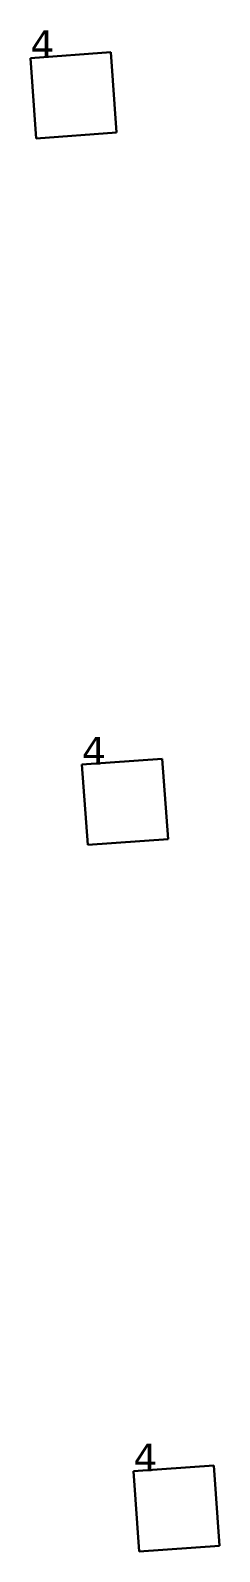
# Model space of a CAD drawing. Header units: inches. Extents: x -3 to 1235, y -1 to 963.
# Drawn here: x 20.99 to 22.23, y 66.87 to 76.78 of the extents above; entities that cross this region are included whole.
import ezdxf

# ---------------------------------------------------------------- set-up
doc = ezdxf.new("R2010")
doc.units = ezdxf.units.IN
doc.header["$MEASUREMENT"] = 0
doc.layers.add('DLX_TERR_LUM', color=7, linetype='Continuous', true_color=0x000000)
doc.layers.add('DLX_TERR_LUMKEY_IDX', color=7, linetype='Continuous', true_color=0x7f7f7f)
doc.styles.add('TableTextStyle', font='')
doc.styles.get('TableTextStyle').set_extended_font_data('VERDANA.TTF')

msp = doc.modelspace()

# ---------------------------------------------------------------- linework, layer by layer
at = {"layer": 'DLX_TERR_LUM'}
for points in [[(20.9935, 76.6013, 0), (21.5172, 76.6395, 0)], [(21.5172, 76.6395, 0), (20.9935, 76.6013, 0)], [(21.5172, 76.6395, 0), (20.9935, 76.6013, 0)], [(20.9935, 76.6013, 0), (21.5172, 76.6395, 0)], [(21.5172, 76.6395, 0), (21.5172, 76.6395, 0)], [(21.5172, 76.6395, 0), (21.5554, 76.1159, 0)], [(21.5554, 76.1159, 0), (21.5172, 76.6395, 0)], [(21.5172, 76.6395, 0), (21.5172, 76.6395, 0)], [(21.5554, 76.1159, 0), (21.5172, 76.6395, 0)], [(21.5172, 76.6395, 0), (21.5554, 76.1159, 0)], [(21.0318, 76.0777, 0), (20.9935, 76.6013, 0)], [(20.9935, 76.6013, 0), (20.9935, 76.6013, 0)], [(20.9935, 76.6013, 0), (21.0318, 76.0777, 0)], [(20.9935, 76.6013, 0), (20.9935, 76.6013, 0)], [(20.9935, 76.6013, 0), (21.0318, 76.0777, 0)], [(21.0318, 76.0777, 0), (20.9935, 76.6013, 0)], [(21.5554, 76.1159, 0), (21.0318, 76.0777, 0)], [(21.0318, 76.0777, 0), (21.5554, 76.1159, 0)], [(21.0318, 76.0777, 0), (21.5554, 76.1159, 0)], [(21.5554, 76.1159, 0), (21.0318, 76.0777, 0)], [(21.0318, 76.0777, 0), (21.0318, 76.0777, 0)], [(21.0318, 76.0777, 0), (21.0318, 76.0777, 0)], [(21.5554, 76.1159, 0), (21.5554, 76.1159, 0)], [(21.5554, 76.1159, 0), (21.5554, 76.1159, 0)], [(21.3296, 71.9969, 0), (21.8532, 72.0351, 0)], [(21.8532, 72.0351, 0), (21.3296, 71.9969, 0)], [(21.8532, 72.0351, 0), (21.3296, 71.9969, 0)], [(21.3296, 71.9969, 0), (21.8532, 72.0351, 0)], [(21.3678, 71.4733, 0), (21.3296, 71.9969, 0)], [(21.3296, 71.9969, 0), (21.3296, 71.9969, 0)], [(21.3296, 71.9969, 0), (21.3678, 71.4733, 0)], [(21.3296, 71.9969, 0), (21.3296, 71.9969, 0)], [(21.3296, 71.9969, 0), (21.3678, 71.4733, 0)], [(21.3678, 71.4733, 0), (21.3296, 71.9969, 0)], [(21.8532, 72.0351, 0), (21.8532, 72.0351, 0)], [(21.8532, 72.0351, 0), (21.8914, 71.5115, 0)], [(21.8914, 71.5115, 0), (21.8532, 72.0351, 0)], [(21.8532, 72.0351, 0), (21.8532, 72.0351, 0)], [(21.8914, 71.5115, 0), (21.8532, 72.0351, 0)], [(21.8532, 72.0351, 0), (21.8914, 71.5115, 0)], [(21.8914, 71.5115, 0), (21.3678, 71.4733, 0)], [(21.3678, 71.4733, 0), (21.8914, 71.5115, 0)], [(21.3678, 71.4733, 0), (21.8914, 71.5115, 0)], [(21.8914, 71.5115, 0), (21.3678, 71.4733, 0)], [(21.3678, 71.4733, 0), (21.3678, 71.4733, 0)], [(21.3678, 71.4733, 0), (21.3678, 71.4733, 0)], [(21.8914, 71.5115, 0), (21.8914, 71.5115, 0)], [(21.8914, 71.5115, 0), (21.8914, 71.5115, 0)], [(21.6656, 67.3925, 0), (22.1892, 67.4307, 0)], [(22.1892, 67.4307, 0), (21.6656, 67.3925, 0)], [(22.1892, 67.4307, 0), (21.6656, 67.3925, 0)], [(21.6656, 67.3925, 0), (22.1892, 67.4307, 0)], [(22.1892, 67.4307, 0), (22.1892, 67.4307, 0)], [(22.1892, 67.4307, 0), (22.2274, 66.9071, 0)], [(22.2274, 66.9071, 0), (22.1892, 67.4307, 0)], [(22.1892, 67.4307, 0), (22.1892, 67.4307, 0)], [(22.2274, 66.9071, 0), (22.1892, 67.4307, 0)], [(22.1892, 67.4307, 0), (22.2274, 66.9071, 0)], [(21.7038, 66.8689, 0), (21.6656, 67.3925, 0)], [(21.6656, 67.3925, 0), (21.6656, 67.3925, 0)], [(21.6656, 67.3925, 0), (21.7038, 66.8689, 0)], [(21.6656, 67.3925, 0), (21.6656, 67.3925, 0)], [(21.6656, 67.3925, 0), (21.7038, 66.8689, 0)], [(21.7038, 66.8689, 0), (21.6656, 67.3925, 0)], [(22.2274, 66.9071, 0), (21.7038, 66.8689, 0)], [(21.7038, 66.8689, 0), (22.2274, 66.9071, 0)], [(21.7038, 66.8689, 0), (22.2274, 66.9071, 0)], [(22.2274, 66.9071, 0), (21.7038, 66.8689, 0)], [(21.7038, 66.8689, 0), (21.7038, 66.8689, 0)], [(21.7038, 66.8689, 0), (21.7038, 66.8689, 0)], [(22.2274, 66.9071, 0), (22.2274, 66.9071, 0)], [(22.2274, 66.9071, 0), (22.2274, 66.9071, 0)]]:
    msp.add_polyline3d(points, dxfattribs=at)

# ---------------------------------------------------------------- texts
at = {"layer": 'DLX_TERR_LUMKEY_IDX', "style": 'TableTextStyle'}
for p in [(20.9935, 76.6013), (21.3296, 71.9969), (21.6656, 67.3925)]:
    msp.add_text('4', height=0.18, dxfattribs=at).set_placement(p)

doc.saveas('drawing.dxf')
